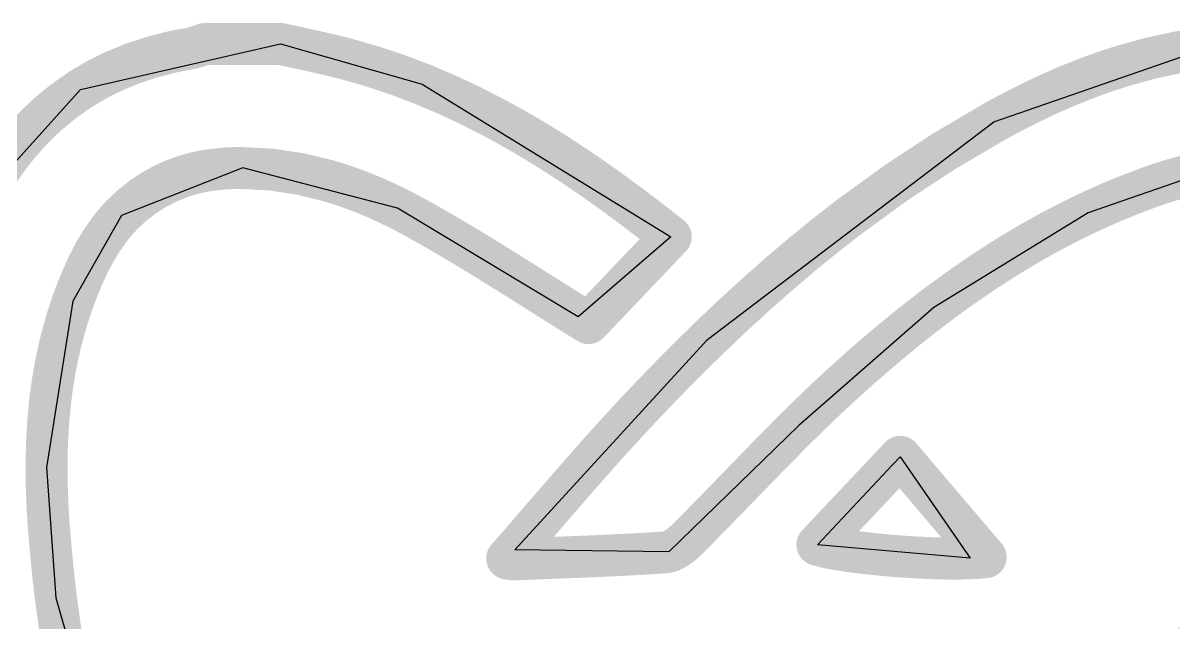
# Model space of a CAD drawing. Header units: millimetres. Extents: x 80 to 209, y 77 to 97.
# Drawn here: x 86.798 to 89.538, y 91.139 to 92.567 of the extents above; entities that cross this region are included whole.
import ezdxf

# ---------------------------------------------------------------- set-up
doc = ezdxf.new("R2010")
doc.units = ezdxf.units.MM
doc.layers.add('TopOverlay', color=2, linetype='Continuous')

msp = doc.modelspace()

# ---------------------------------------------------------------- linework, layer by layer
at = {"layer": 'TopOverlay'}
for p, q in [((86.93441845999999, 92.4087306), (87.41156507999999, 92.51703112)), ((87.41156507999999, 92.51703112), (87.74869928, 92.42133408)), ((89.11118067999999, 92.33100152), (89.62268587999999, 92.50892343999999)), ((87.74869928, 92.42133408), (88.34135748, 92.05746891999999)), ((86.70005266, 92.14746874), (86.93441845999999, 92.4087306)), ((88.4289697, 91.81223954), (89.11118067999999, 92.33100152)), ((87.32126808, 92.22137511999999), (87.03244975999999, 92.10839338)), ((87.68995416, 92.12561457999999), (87.32126808, 92.22137511999999)), ((89.61815198, 92.21263497999999), (89.33602402, 92.11479417999999)), ((88.12080927999999, 91.86663618), (87.68995416, 92.12561457999999)), ((89.33602402, 92.11479417999999), (88.96839711999999, 91.88909486)), ((87.03244975999999, 92.10839338), (86.91668164, 91.90364144)), ((88.34135748, 92.05746891999999), (88.12080927999999, 91.86663618)), ((86.91668164, 91.90364144), (86.85365408, 91.50720331999999)), ((88.96839711999999, 91.88909486), (88.64675437999999, 91.60773144)), ((87.96976056, 91.31132106), (88.4289697, 91.81223954)), ((88.64675437999999, 91.60773144), (88.33652131999999, 91.30667032)), ((88.69068367999999, 91.32315492), (88.86996703999999, 91.5133171)), ((88.86996703999999, 91.5133171), (88.88824488, 91.53270492)), ((88.88824488, 91.53270492), (89.05503652, 91.29085882)), ((86.85365408, 91.50720331999999), (86.8758613, 91.19679753999999)), ((89.05503652, 91.29085882), (88.69068367999999, 91.32315492)), ((88.33652131999999, 91.30667032), (87.96976056, 91.31132106)), ((86.8758613, 91.19679753999999), (87.22798404, 89.95981753999999))]:
    msp.add_line(p, q, dxfattribs=at)
at = {"layer": 'TopOverlay', "const_width": 0.0999998}
for points in [[(87.05718682, 92.46979728, -0.0478711510690218), (87.19726528, 92.50661712)], [(87.20242655999999, 92.50767121999999, -0.0150233831427129), (87.19726528, 92.50661966)], [(87.20496401999999, 92.50830114, -0.0064651746224348), (87.20242909999999, 92.50767121999999)], [(87.20746846, 92.50898694, -0.0057463494063451), (87.20496148, 92.50830114)], [(87.20994496, 92.50972608, -0.0050155304344835), (87.20746591999999, 92.50898948)], [(89.41954176, 92.46509574, -0.0433939990258902), (89.61661527999999, 92.50753152)], [(87.56922288, 92.48103932, -0.0310098986165919), (87.74869928, 92.42133408)], [(86.93441845999999, 92.40873314, -0.0537564785774962), (87.05718682, 92.46979728)], [(89.31889934, 92.42994721999999, -0.0194829835099008), (89.41953921999999, 92.46509574)], [(87.74869928, 92.42133408, -0.0259910191200082), (87.91515056, 92.34391996)], [(89.21626047999999, 92.3852991, -0.0176352136116319), (89.31889934, 92.42994721999999)], [(86.7816654, 92.27083146, -0.0807244851830079), (86.93441845999999, 92.4087306)], [(89.11118067999999, 92.33100152, -0.0156873225367258), (89.21626302, 92.3852991)], [(87.91515056, 92.34391996, -0.0110052818428273), (87.99364672, 92.30019894)], [(88.76888011999999, 92.10654172, -0.0358561666524155), (89.11118067999999, 92.33100152)], [(87.99364672, 92.30019894, -0.0096673040330921), (88.0690771, 92.25400395999999)], [(86.73887656, 92.2123251, -0.0240039375841424), (86.7816654, 92.27083146)], [(88.0690771, 92.25400395999999, -0.008326829598291), (88.14149757999999, 92.20598272)], [(87.03244975999999, 92.10839338, -0.1874755324747779), (87.27142312, 92.21941423999999)], [(87.27142312, 92.21941423999999, -0.0243818787930734), (87.32126808, 92.22137511999999)], [(87.32126808, 92.22137511999999, -0.0684203224117056), (87.52380767999999, 92.19131675999999)], [(88.14150011999999, 92.20598272, -0.0069789166064052), (88.21097927999999, 92.15678546)], [(89.55269364, 92.19779883999999, -0.0222682120268601), (89.61815198, 92.21263497999999)], [(87.52380767999999, 92.19131675999999, -0.0242724670479647), (87.60621035999999, 92.16315832)], [(89.33602402, 92.11479672, -0.0236359605636317), (89.48453527999999, 92.17623932)], [(89.48453527999999, 92.17624185999999, -0.0194800972036741), (89.55269109999999, 92.19780138)], [(87.60621035999999, 92.16315832, -0.0217659025480821), (87.68995416, 92.12561457999999)], [(88.21097673999999, 92.15678799999999, -0.009812079001961), (88.34135748, 92.05746891999999)], [(87.68995416, 92.12561457999999, -0.0098846177688918), (87.73244328, 92.10329052)], [(87.00282066, 92.073476, -0.028768989117116), (87.03244975999999, 92.10839338)], [(87.73244328, 92.10328797999999, -0.0053587008009637), (87.79164306, 92.06982855999999)], [(88.5995815, 91.9689042, -0.0159611757100885), (88.76888011999999, 92.10654425999999)], [(89.189179, 92.037408, -0.0225445182075009), (89.33602402, 92.11479417999999)], [(86.95248547999999, 91.98970172, -0.0506697838148953), (87.00282066, 92.073476)], [(89.04233905999999, 91.9430089, -0.020498499645885), (89.18918153999999, 92.037408)], [(86.91668164, 91.90364144, -0.0248627133467852), (86.95248547999999, 91.98970172)], [(88.4289697, 91.81223954, -0.014087989531653), (88.59958404, 91.9689042)], [(88.96839711999999, 91.88909486, -0.0092892335863264), (89.04233905999999, 91.9430089)], [(86.87814222, 91.76545528, -0.0357499951644177), (86.91668164, 91.90364144)], [(88.89383034, 91.83053007999999, -0.0086027247496047), (88.96839711999999, 91.8890974)], [(88.74199168, 91.69889712, -0.015116492176305), (88.89383287999999, 91.83052753999999)], [(88.34256905999999, 91.72628594, -0.0062847462709036), (88.42896716, 91.81223954)], [(86.86243994, 91.66662133999999, -0.0217986562348144), (86.87814476, 91.76545528)], [(88.25512447999999, 91.63498818, -0.0057746358485868), (88.3425716, 91.7262834)], [(86.85365408, 91.50720331999999, -0.0287586299898189), (86.86243739999999, 91.66662133999999)], [(86.85455832, 91.45172464, -0.0080183110942363), (86.85365408, 91.50720331999999)], [(86.85642775999999, 91.40866401999999, -0.0055525427136363), (86.85455832, 91.45172464)], [(86.85932082, 91.36392192, -0.0050348026470227), (86.85642775999999, 91.40866401999999)], [(86.8758613, 91.19679753999999, -0.0117657477686778), (86.85932082, 91.36392192)], [(88.36863199999999, 91.32553997999999, -0.0123180455813776), (88.36302368, 91.32111275999999)], [(88.37983847999999, 91.33575332, -0.0226744486064431), (88.36862946, 91.32553997999999)], [(88.74136684, 91.3118824, -0.039153765959662), (88.69068367999999, 91.32315492)], [(88.33652131999999, 91.30667032, -0.0590199687518091), (88.32736208, 91.30489232)], [(88.34148701999999, 91.30846102, -0.0223232610031898), (88.33652131999999, 91.30667285999999)], [(88.346661, 91.31082067999999, -0.0190082630084152), (88.34148956, 91.30846102)], [(88.35200008, 91.31373151999999, -0.0165319742640903), (88.34665846, 91.31082321999999)], [(88.3574687, 91.31717067999999, -0.0146876892641236), (88.35200008, 91.31373151999999)], [(88.36302622, 91.32111275999999, -0.0133205362442097), (88.3574687, 91.31716813999999)], [(88.77891566, 91.3063833, -0.0082000194581063), (88.74136938, 91.3118824)], [(88.82205755999999, 91.3013033, -0.0062363902163986), (88.77891566, 91.3063833)], [(88.86889008, 91.29689132, -0.0055505984850904), (88.82205755999999, 91.3013033)], [(88.96601206, 91.2910544, -0.0118440874344245), (88.86889008, 91.29689132)], [(87.95249618, 91.29024921999999, -0.0051279311694173), (87.95268159999999, 91.29020858)], [(87.95268159999999, 91.29020858, -0.0059370727784846), (87.95286447999999, 91.29016539999999)], [(87.95286447999999, 91.29016539999999, -0.0067183150325971), (87.95304481999999, 91.29011967999999)], [(87.95304481999999, 91.29011967999999, -0.0074537869328247), (87.95322261999999, 91.29006634)], [(87.95322261999999, 91.29006634, -0.0081249462743651), (87.95339788, 91.29000792)], [(87.96345882, 91.28846868, -0.0047797299000807), (87.96213039999999, 91.28863378)], [(87.9646831, 91.28834676, -0.0063751687675347), (87.96346136, 91.28847121999999)], [(87.96581594, 91.28826294, -0.0081426079730405), (87.9646831, 91.28834422)], [(87.96687512, 91.2882223, -0.0099740426203138), (87.96581594, 91.28826294)], [(87.96787588, 91.28822991999999, -0.0116954305992487), (87.96687512, 91.2882223)], [(89.01248643999999, 91.29012983999999, -0.0079219789973143), (88.96600952, 91.29105693999999)], [(89.05503397999999, 91.29085628, -0.0109527402035178), (89.01248643999999, 91.2901273)], [(89.09174967999999, 91.29349026, -0.0170599072550254), (89.05503652, 91.29085882)], [(86.93349644, 90.85787518, -0.0228400869783146), (86.8758613, 91.19679753999999)]]:
    msp.add_lwpolyline(points, format="xyb", dxfattribs=at)
at = {"layer": 'TopOverlay', "const_width": 0.0499999}
for points in [[(87.1722666, 92.50661966, 1), (87.22226395999999, 92.50661966, 1)], [(87.1722666, 92.50661712, 1), (87.22226395999999, 92.50661712, 1)], [(87.17742788, 92.50767121999999, 1), (87.22742523999999, 92.50767121999999, 1)], [(87.17743042, 92.50767121999999, 1), (87.22742778, 92.50767121999999, 1)], [(87.1799628, 92.50830114, 1), (87.22996015999999, 92.50830114, 1)], [(87.17996534, 92.50830114, 1), (87.2299627, 92.50830114, 1)], [(87.18246724, 92.50898948, 1), (87.2324646, 92.50898948, 1)], [(87.18246977999999, 92.50898694, 1), (87.23246714, 92.50898694, 1)], [(87.18494374, 92.50972608, 1), (87.2349411, 92.50972608, 1)], [(87.18494627999999, 92.50972608, 1), (87.23494364, 92.50972608, 1)], [(87.18739484, 92.51050586, 1), (87.2373922, 92.51050586, 1)], [(87.18739484, 92.51050586, 1), (87.2373922, 92.51050586, 1)], [(87.18982054, 92.51131866, 1), (87.23981789999999, 92.51131866, 1)], [(87.18982054, 92.51131866, 1), (87.23981789999999, 92.51131866, 1)], [(87.19222083999999, 92.51215685999999, 1), (87.2422182, 92.51215685999999, 1)], [(87.19222083999999, 92.51215685999999, 1), (87.2422182, 92.51215685999999, 1)], [(87.1969554, 92.51388152, 1), (87.24695276, 92.51388152, 1)], [(87.1969554, 92.51388152, 1), (87.24695276, 92.51388152, 1)], [(87.19784948, 92.51420155999999, 1), (87.24784684, 92.51420155999999, 1)], [(87.19784948, 92.51420155999999, 1), (87.24784684, 92.51420155999999, 1)], [(87.19875118, 92.51452413999999, 1), (87.24874854, 92.51452413999999, 1)], [(87.19875118, 92.51452413999999, 1), (87.24874854, 92.51452413999999, 1)], [(87.19965796, 92.51484418, 1), (87.24965531999999, 92.51484418, 1)], [(87.19965796, 92.51484418, 1), (87.24965531999999, 92.51484418, 1)], [(87.20147659999999, 92.51548426, 1), (87.25147396, 92.51548426, 1)], [(87.20147659999999, 92.51548426, 1), (87.25147396, 92.51548426, 1)], [(87.20329523999999, 92.51611672, 1), (87.2532926, 92.51611672, 1)], [(87.20329523999999, 92.51611672, 1), (87.2532926, 92.51611672, 1)], [(87.20599779999999, 92.51703112, 1), (87.25599516, 92.51703112, 1)], [(87.20599779999999, 92.51703112, 1), (87.25599516, 92.51703112, 1)], [(87.20599779999999, 92.51703112, 1), (87.25599516, 92.51703112, 1)], [(87.38656639999999, 92.51703112, 1), (87.43656376, 92.51703112, 1)], [(87.38656639999999, 92.51703112, 1), (87.43656376, 92.51703112, 1)], [(87.38656639999999, 92.51703112, 1), (87.43656376, 92.51703112, 1)], [(87.40123743999999, 92.51376214, 1), (87.4512348, 92.51376214, 1)], [(87.40123743999999, 92.51376214, 1), (87.4512348, 92.51376214, 1)], [(87.43548679999999, 92.50633771999999, 1), (87.48548416, 92.50633771999999, 1)], [(87.43548679999999, 92.50633771999999, 1), (87.48548416, 92.50633771999999, 1)], [(87.44626402, 92.50397552, 1), (87.49626137999999, 92.50397552, 1)], [(87.44626402, 92.50397552, 1), (87.49626137999999, 92.50397552, 1)], [(87.45709966, 92.50159808, 1), (87.50709701999999, 92.50159808, 1)], [(87.45709966, 92.50159808, 1), (87.50709701999999, 92.50159808, 1)], [(87.46798102, 92.4991927, 1), (87.51797837999999, 92.4991927, 1)], [(87.46798102, 92.4991927, 1), (87.51797837999999, 92.4991927, 1)], [(87.47889031999999, 92.49675683999999, 1), (87.52888768, 92.49675683999999, 1)], [(87.47889031999999, 92.49675683999999, 1), (87.52888768, 92.49675683999999, 1)], [(87.48981739999999, 92.49427779999999, 1), (87.53981476, 92.49427779999999, 1)], [(87.48981739999999, 92.49427779999999, 1), (87.53981476, 92.49427779999999, 1)], [(87.50074701999999, 92.49175557999999, 1), (87.55074438, 92.49175557999999, 1)], [(87.50074701999999, 92.49175557999999, 1), (87.55074438, 92.49175557999999, 1)], [(87.51166647999999, 92.48917494, 1), (87.56166384, 92.48917494, 1)], [(87.51166647999999, 92.48917494, 1), (87.56166384, 92.48917494, 1)], [(87.52256308, 92.48653587999999, 1), (87.57256043999999, 92.48653587999999, 1)], [(87.52256308, 92.48653587999999, 1), (87.57256043999999, 92.48653587999999, 1)], [(87.5442242, 92.48103932, 1), (87.59422156, 92.48103932, 1)], [(87.5442242, 92.48103932, 1), (87.59422156, 92.48103932, 1)], [(87.03218813999999, 92.46979728, 1), (87.0821855, 92.46979728, 1)], [(87.03218813999999, 92.46979728, 1), (87.0821855, 92.46979728, 1)], [(89.39454054, 92.46509574, 1), (89.4445379, 92.46509574, 1)], [(89.39454307999999, 92.46509574, 1), (89.44454044, 92.46509574, 1)], [(87.7237006, 92.42133408, 1), (87.77369795999999, 92.42133408, 1)], [(87.7237006, 92.42133408, 1), (87.77369795999999, 92.42133408, 1)], [(89.29390065999999, 92.42994721999999, 1), (89.34389802, 92.42994721999999, 1)], [(89.29390065999999, 92.42994721999999, 1), (89.34389802, 92.42994721999999, 1)], [(86.90941978, 92.40873314, 1), (86.95941714, 92.40873314, 1)], [(86.90941978, 92.4087306, 1), (86.95941714, 92.4087306, 1)], [(89.19126179999999, 92.3852991, 1), (89.24125916, 92.3852991, 1)], [(89.19126433999999, 92.3852991, 1), (89.2412617, 92.3852991, 1)], [(87.89015187999999, 92.34391996, 1), (87.94014924, 92.34391996, 1)], [(87.89015187999999, 92.34391996, 1), (87.94014924, 92.34391996, 1)], [(89.086182, 92.33100152, 1), (89.13617936, 92.33100152, 1)], [(89.086182, 92.33100152, 1), (89.13617936, 92.33100152, 1)], [(87.96864803999999, 92.30019894, 1), (88.0186454, 92.30019894, 1)], [(87.96864803999999, 92.30019894, 1), (88.0186454, 92.30019894, 1)], [(86.75666672, 92.27083146, 1), (86.80666407999999, 92.27083146, 1)], [(86.75666672, 92.27083146, 1), (86.80666407999999, 92.27083146, 1)], [(88.04407841999999, 92.25400395999999, 1), (88.09407578, 92.25400395999999, 1)], [(88.04407841999999, 92.25400395999999, 1), (88.09407578, 92.25400395999999, 1)], [(87.24642444, 92.21941423999999, 1), (87.29642179999999, 92.21941423999999, 1)], [(87.24642444, 92.21941423999999, 1), (87.29642179999999, 92.21941423999999, 1)], [(87.2962694, 92.22137511999999, 1), (87.34626675999999, 92.22137511999999, 1)], [(87.2962694, 92.22137511999999, 1), (87.34626675999999, 92.22137511999999, 1)], [(88.1164989, 92.20598272, 1), (88.16649625999999, 92.20598272, 1)], [(88.11650144, 92.20598272, 1), (88.1664988, 92.20598272, 1)], [(87.498809, 92.19131675999999, 1), (87.54880636, 92.19131675999999, 1)], [(87.498809, 92.19131675999999, 1), (87.54880636, 92.19131675999999, 1)], [(89.45953659999999, 92.17624185999999, 1), (89.50953396, 92.17624185999999, 1)], [(89.45953659999999, 92.17623932, 1), (89.50953396, 92.17623932, 1)], [(89.52769242, 92.19780138, 1), (89.57768978, 92.19780138, 1)], [(89.52769495999999, 92.19779883999999, 1), (89.57769232, 92.19779883999999, 1)], [(87.58121168, 92.16315832, 1), (87.63120904, 92.16315832, 1)], [(87.58121168, 92.16315832, 1), (87.63120904, 92.16315832, 1)], [(88.18597806, 92.15678799999999, 1), (88.23597541999999, 92.15678799999999, 1)], [(88.1859806, 92.15678546, 1), (88.23597796, 92.15678546, 1)], [(87.66495547999999, 92.12561457999999, 1), (87.71495284, 92.12561457999999, 1)], [(87.66495547999999, 92.12561457999999, 1), (87.71495284, 92.12561457999999, 1)], [(87.00745108, 92.10839338, 1), (87.05744844, 92.10839338, 1)], [(87.00745108, 92.10839338, 1), (87.05744844, 92.10839338, 1)], [(87.70744459999999, 92.10329052, 1), (87.75744196, 92.10329052, 1)], [(87.70744459999999, 92.10328797999999, 1), (87.75744196, 92.10328797999999, 1)], [(88.74388144, 92.10654425999999, 1), (88.7938788, 92.10654425999999, 1)], [(88.74388144, 92.10654172, 1), (88.7938788, 92.10654172, 1)], [(89.31102534, 92.11479672, 1), (89.36102269999999, 92.11479672, 1)], [(89.31102534, 92.11479417999999, 1), (89.36102269999999, 92.11479417999999, 1)], [(86.97782198, 92.073476, 1), (87.02781934, 92.073476, 1)], [(86.97782198, 92.073476, 1), (87.02781934, 92.073476, 1)], [(87.76664437999999, 92.06982855999999, 1), (87.81664174, 92.06982855999999, 1)], [(87.76664437999999, 92.06982855999999, 1), (87.81664174, 92.06982855999999, 1)], [(87.79611346, 92.05259212, 1), (87.84611081999999, 92.05259212, 1)], [(87.79611346, 92.05259212, 1), (87.84611081999999, 92.05259212, 1)], [(87.82548093999999, 92.03508898, 1), (87.8754783, 92.03508898, 1)], [(87.82548093999999, 92.03508898, 1), (87.8754783, 92.03508898, 1)], [(88.31635879999999, 92.05746891999999, 1), (88.36635616, 92.05746891999999, 1)], [(88.31635879999999, 92.05746891999999, 1), (88.36635616, 92.05746891999999, 1)], [(88.31635879999999, 92.05746891999999, 1), (88.36635616, 92.05746891999999, 1)], [(89.16418032, 92.037408, 1), (89.21417767999999, 92.037408, 1)], [(89.16418286, 92.037408, 1), (89.21418021999999, 92.037408, 1)], [(87.85472904, 92.01737501999999, 1), (87.9047264, 92.01737501999999, 1)], [(87.85472904, 92.01737501999999, 1), (87.9047264, 92.01737501999999, 1)], [(86.9274868, 91.98970172, 1), (86.97748415999999, 91.98970172, 1)], [(86.9274868, 91.98970172, 1), (86.97748415999999, 91.98970172, 1)], [(87.88385013999999, 91.99950611999999, 1), (87.9338475, 91.99950611999999, 1)], [(87.88385013999999, 91.99950611999999, 1), (87.9338475, 91.99950611999999, 1)], [(87.91282392, 91.98153561999999, 1), (87.96282128, 91.98153561999999, 1)], [(87.91282392, 91.98153561999999, 1), (87.96282128, 91.98153561999999, 1)], [(87.94164276, 91.96352193999999, 1), (87.99164012, 91.96352193999999, 1)], [(87.94164276, 91.96352193999999, 1), (87.99164012, 91.96352193999999, 1)], [(88.57458281999999, 91.9689042, 1), (88.62458018, 91.9689042, 1)], [(88.57458536, 91.9689042, 1), (88.62458271999999, 91.9689042, 1)], [(87.97029142, 91.94551587999999, 1), (88.02028878, 91.94551587999999, 1)], [(87.97029142, 91.94551587999999, 1), (88.02028878, 91.94551587999999, 1)], [(87.9987572, 91.92757332, 1), (88.04875455999999, 91.92757332, 1)], [(87.9987572, 91.92757332, 1), (88.04875455999999, 91.92757332, 1)], [(89.01734038, 91.9430089, 1), (89.06733774, 91.9430089, 1)], [(89.01734038, 91.9430089, 1), (89.06733774, 91.9430089, 1)], [(86.89168296, 91.90364144, 1), (86.94168031999999, 91.90364144, 1)], [(86.89168296, 91.90364144, 1), (86.94168031999999, 91.90364144, 1)], [(88.02290244, 91.9123257, 1), (88.0728998, 91.9123257, 1)], [(88.02290244, 91.9123257, 1), (88.0728998, 91.9123257, 1)], [(88.03500045999999, 91.90470062, 1), (88.08499782, 91.90470062, 1)], [(88.03500045999999, 91.90470062, 1), (88.08499782, 91.90470062, 1)], [(88.04712133999999, 91.89707808, 1), (88.0971187, 91.89707808, 1)], [(88.04712133999999, 91.89707808, 1), (88.0971187, 91.89707808, 1)], [(88.05926, 91.88945808, 1), (88.10925736, 91.88945808, 1)], [(88.05926, 91.88945808, 1), (88.10925736, 91.88945808, 1)], [(88.07142152, 91.88184315999999, 1), (88.12141888, 91.88184315999999, 1)], [(88.07142152, 91.88184315999999, 1), (88.12141888, 91.88184315999999, 1)], [(88.08360336, 91.87423332, 1), (88.13360071999999, 91.87423332, 1)], [(88.08360336, 91.87423332, 1), (88.13360071999999, 91.87423332, 1)], [(88.94339844, 91.8890974, 1), (88.9933958, 91.8890974, 1)], [(88.94339844, 91.88909486, 1), (88.9933958, 91.88909486, 1)], [(88.0958106, 91.86663618, 1), (88.14580796, 91.86663618, 1)], [(88.0958106, 91.86663618, 1), (88.14580796, 91.86663618, 1)], [(88.1202962, 91.85147492, 1), (88.17029355999999, 91.85147492, 1)], [(88.1202962, 91.85147492, 1), (88.17029355999999, 91.85147492, 1)], [(88.1202962, 91.85147492, 1), (88.17029355999999, 91.85147492, 1)], [(88.86883166, 91.83053007999999, 1), (88.91882901999999, 91.83053007999999, 1)], [(88.8688342, 91.83052753999999, 1), (88.91883156, 91.83052753999999, 1)], [(88.40396847999999, 91.81223954, 1), (88.45396584, 91.81223954, 1)], [(88.40397102, 91.81223954, 1), (88.45396837999999, 91.81223954, 1)], [(86.85314353999999, 91.76545528, 1), (86.9031409, 91.76545528, 1)], [(86.85314608, 91.76545528, 1), (86.90314344, 91.76545528, 1)], [(88.31757037999999, 91.72628594, 1), (88.36756774, 91.72628594, 1)], [(88.31757291999999, 91.7262834, 1), (88.36757028, 91.7262834, 1)], [(88.71699299999999, 91.69889712, 1), (88.76699036, 91.69889712, 1)], [(88.71699299999999, 91.69889712, 1), (88.76699036, 91.69889712, 1)], [(86.83743872, 91.66662133999999, 1), (86.88743608, 91.66662133999999, 1)], [(86.83744125999999, 91.66662133999999, 1), (86.88743862, 91.66662133999999, 1)], [(88.66901748, 91.65382989999999, 1), (88.71901484, 91.65382989999999, 1)], [(88.66901748, 91.65382989999999, 1), (88.71901484, 91.65382989999999, 1)], [(88.6929138, 91.67651972, 1), (88.74291115999999, 91.67651972, 1)], [(88.6929138, 91.67651972, 1), (88.74291115999999, 91.67651972, 1)], [(88.2301258, 91.63499071999999, 1), (88.28012315999999, 91.63499071999999, 1)], [(88.2301258, 91.63498818, 1), (88.28012315999999, 91.63498818, 1)], [(88.64529895999999, 91.63088354, 1), (88.69529632, 91.63088354, 1)], [(88.64529895999999, 91.63088354, 1), (88.69529632, 91.63088354, 1)], [(88.6217557, 91.60773144, 1), (88.67175306, 91.60773144, 1)], [(88.6217557, 91.60773144, 1), (88.67175306, 91.60773144, 1)], [(88.18701438, 91.58827504, 1), (88.23701174, 91.58827504, 1)], [(88.18701438, 91.58827504, 1), (88.23701174, 91.58827504, 1)], [(88.59838515999999, 91.58442948, 1), (88.64838252, 91.58442948, 1)], [(88.59838515999999, 91.58442948, 1), (88.64838252, 91.58442948, 1)], [(88.14444906, 91.54092435999999, 1), (88.19444641999999, 91.54092435999999, 1)], [(88.14444906, 91.54092435999999, 1), (88.19444641999999, 91.54092435999999, 1)], [(88.165686, 91.56468606, 1), (88.21568336, 91.56468606, 1)], [(88.165686, 91.56468606, 1), (88.21568336, 91.56468606, 1)], [(88.57518479999999, 91.56102845999999, 1), (88.62518216, 91.56102845999999, 1)], [(88.57518479999999, 91.56102845999999, 1), (88.62518216, 91.56102845999999, 1)], [(88.1232553, 91.51697978, 1), (88.17325265999999, 91.51697978, 1)], [(88.1232553, 91.51697978, 1), (88.17325265999999, 91.51697978, 1)], [(88.52928191999999, 91.5141426, 1), (88.57927928, 91.5141426, 1)], [(88.52928191999999, 91.5141426, 1), (88.57927928, 91.5141426, 1)], [(88.55215208, 91.53758171999999, 1), (88.60214943999999, 91.53758171999999, 1)], [(88.55215208, 91.53758171999999, 1), (88.60214943999999, 91.53758171999999, 1)], [(88.86324619999999, 91.53270492, 1), (88.91324356, 91.53270492, 1)], [(88.86324619999999, 91.53270492, 1), (88.91324356, 91.53270492, 1)], [(88.86324619999999, 91.53270492, 1), (88.91324356, 91.53270492, 1)], [(88.86324619999999, 91.53270492, 1), (88.91324356, 91.53270492, 1)], [(86.82865539999999, 91.50720331999999, 1), (86.87865276, 91.50720331999999, 1)], [(86.82865539999999, 91.50720331999999, 1), (86.87865276, 91.50720331999999, 1)], [(88.102059, 91.49283453999999, 1), (88.15205635999999, 91.49283453999999, 1)], [(88.102059, 91.49283453999999, 1), (88.15205635999999, 91.49283453999999, 1)], [(88.0808119, 91.46847848, 1), (88.13080925999999, 91.46847848, 1)], [(88.0808119, 91.46847848, 1), (88.13080925999999, 91.46847848, 1)], [(88.4840242, 91.46750311999999, 1), (88.53402156, 91.46750311999999, 1)], [(88.4840242, 91.46750311999999, 1), (88.53402156, 91.46750311999999, 1)], [(86.82955964, 91.45172464, 1), (86.87955699999999, 91.45172464, 1)], [(86.82955964, 91.45172464, 1), (86.87955699999999, 91.45172464, 1)], [(88.05947082, 91.44389382, 1), (88.10946818, 91.44389382, 1)], [(88.05947082, 91.44389382, 1), (88.10946818, 91.44389382, 1)], [(88.45861912, 91.44127508, 1), (88.50861648, 91.44127508, 1)], [(88.45861912, 91.44127508, 1), (88.50861648, 91.44127508, 1)], [(88.4713623, 91.45442466, 1), (88.52135966, 91.45442466, 1)], [(88.4713623, 91.45442466, 1), (88.52135966, 91.45442466, 1)], [(86.83142907999999, 91.40866401999999, 1), (86.88142644, 91.40866401999999, 1)], [(86.83142907999999, 91.40866401999999, 1), (86.88142644, 91.40866401999999, 1)], [(88.03798495999999, 91.4190704, 1), (88.08798232, 91.4190704, 1)], [(88.03798495999999, 91.4190704, 1), (88.08798232, 91.4190704, 1)], [(88.43292702, 91.41483876, 1), (88.48292438, 91.41483876, 1)], [(88.43292702, 91.41483876, 1), (88.48292438, 91.41483876, 1)], [(88.44580481999999, 91.4280747, 1), (88.49580218, 91.4280747, 1)], [(88.44580481999999, 91.4280747, 1), (88.49580218, 91.4280747, 1)], [(88.0163086, 91.39399551999999, 1), (88.06630596, 91.39399551999999, 1)], [(88.0163086, 91.39399551999999, 1), (88.06630596, 91.39399551999999, 1)], [(88.40701648, 91.38834401999999, 1), (88.45701384, 91.38834401999999, 1)], [(88.40701648, 91.38834401999999, 1), (88.45701384, 91.38834401999999, 1)], [(88.41999333999999, 91.40159012, 1), (88.4699907, 91.40159012, 1)], [(88.41999333999999, 91.40159012, 1), (88.4699907, 91.40159012, 1)], [(86.83432214, 91.36392192, 1), (86.88431949999999, 91.36392192, 1)], [(86.83432214, 91.36392192, 1), (86.88431949999999, 91.36392192, 1)], [(87.980774, 91.35284498, 1), (88.03077135999999, 91.35284498, 1)], [(87.980774, 91.35284498, 1), (88.03077135999999, 91.35284498, 1)], [(87.98969702, 91.36316753999999, 1), (88.03969438, 91.36316753999999, 1)], [(87.98969702, 91.36316753999999, 1), (88.03969438, 91.36316753999999, 1)], [(87.99858956, 91.37346724, 1), (88.04858691999999, 91.37346724, 1)], [(87.99858956, 91.37346724, 1), (88.04858691999999, 91.37346724, 1)], [(88.3809637, 91.3619331, 1), (88.43096106, 91.3619331, 1)], [(88.3809637, 91.3619331, 1), (88.43096106, 91.3619331, 1)], [(88.39400406, 91.37511823999999, 1), (88.44400141999999, 91.37511823999999, 1)], [(88.39400406, 91.37511823999999, 1), (88.44400141999999, 91.37511823999999, 1)], [(87.95382206, 91.32173759999999, 1), (88.00381942, 91.32173759999999, 1)], [(87.95382206, 91.32173759999999, 1), (88.00381942, 91.32173759999999, 1)], [(87.96283906, 91.33213128, 1), (88.01283642, 91.33213128, 1)], [(87.96283906, 91.33213128, 1), (88.01283642, 91.33213128, 1)], [(87.97182303999999, 91.34249956, 1), (88.0218204, 91.34249956, 1)], [(87.97182303999999, 91.34249956, 1), (88.0218204, 91.34249956, 1)], [(88.34363078, 91.32553997999999, 1), (88.39362813999999, 91.32553997999999, 1)], [(88.34363332, 91.32553997999999, 1), (88.39363068, 91.32553997999999, 1)], [(88.3548398, 91.33575332, 1), (88.40483716, 91.33575332, 1)], [(88.3548398, 91.33575332, 1), (88.40483716, 91.33575332, 1)], [(88.665685, 91.32315492, 1), (88.71568235999999, 91.32315492, 1)], [(88.665685, 91.32315492, 1), (88.71568235999999, 91.32315492, 1)], [(88.665685, 91.32315492, 1), (88.71568235999999, 91.32315492, 1)], [(87.9356636, 91.30087911999999, 1), (87.98566095999999, 91.30087911999999, 1)], [(87.9356636, 91.30087911999999, 1), (87.98566095999999, 91.30087911999999, 1)], [(87.94476188, 91.31132106, 1), (87.99475924, 91.31132106, 1)], [(87.94476188, 91.31132106, 1), (87.99475924, 91.31132106, 1)], [(88.10408846, 91.29460531999999, 1), (88.15408581999999, 91.29460531999999, 1)], [(88.10408846, 91.29460531999999, 1), (88.15408581999999, 91.29460531999999, 1)], [(88.13235612, 91.29579403999999, 1), (88.18235347999999, 91.29579403999999, 1)], [(88.13235612, 91.29579403999999, 1), (88.18235347999999, 91.29579403999999, 1)], [(88.16069236, 91.2970488, 1), (88.21068971999999, 91.2970488, 1)], [(88.16069236, 91.2970488, 1), (88.21068971999999, 91.2970488, 1)], [(88.1890667, 91.29838991999999, 1), (88.23906405999999, 91.29838991999999, 1)], [(88.1890667, 91.29838991999999, 1), (88.23906405999999, 91.29838991999999, 1)], [(88.21744865999999, 91.29982756, 1), (88.26744602, 91.29982756, 1)], [(88.21744865999999, 91.29982756, 1), (88.26744602, 91.29982756, 1)], [(88.24581284, 91.30138204, 1), (88.29581019999999, 91.30138204, 1)], [(88.24581284, 91.30138204, 1), (88.29581019999999, 91.30138204, 1)], [(88.27412876, 91.30306352, 1), (88.32412611999999, 91.30306352, 1)], [(88.27412876, 91.30306352, 1), (88.32412611999999, 91.30306352, 1)], [(88.30236339999999, 91.30489232, 1), (88.35236076, 91.30489232, 1)], [(88.30236339999999, 91.30489232, 1), (88.35236076, 91.30489232, 1)], [(88.31152263999999, 91.30667285999999, 1), (88.36152, 91.30667285999999, 1)], [(88.31152263999999, 91.30667032, 1), (88.36152, 91.30667032, 1)], [(88.31648833999999, 91.30846102, 1), (88.3664857, 91.30846102, 1)], [(88.31649087999999, 91.30846102, 1), (88.36648824, 91.30846102, 1)], [(88.32165977999999, 91.31082321999999, 1), (88.37165714, 91.31082321999999, 1)], [(88.32166232, 91.31082067999999, 1), (88.37165968, 91.31082067999999, 1)], [(88.3270014, 91.31373151999999, 1), (88.37699875999999, 91.31373151999999, 1)], [(88.3270014, 91.31373151999999, 1), (88.37699875999999, 91.31373151999999, 1)], [(88.33247001999999, 91.31717067999999, 1), (88.38246738, 91.31717067999999, 1)], [(88.33247001999999, 91.31716813999999, 1), (88.38246738, 91.31716813999999, 1)], [(88.338025, 91.32111275999999, 1), (88.38802236, 91.32111275999999, 1)], [(88.33802754, 91.32111275999999, 1), (88.38802489999999, 91.32111275999999, 1)], [(88.71636816, 91.3118824, 1), (88.76636552, 91.3118824, 1)], [(88.7163707, 91.3118824, 1), (88.76636805999999, 91.3118824, 1)], [(88.75391698, 91.3063833, 1), (88.80391433999999, 91.3063833, 1)], [(88.75391698, 91.3063833, 1), (88.80391433999999, 91.3063833, 1)], [(88.79705888, 91.3013033, 1), (88.84705624, 91.3013033, 1)], [(88.79705888, 91.3013033, 1), (88.84705624, 91.3013033, 1)], [(88.84389139999999, 91.29689132, 1), (88.89388876, 91.29689132, 1)], [(88.84389139999999, 91.29689132, 1), (88.89388876, 91.29689132, 1)], [(87.92651959999999, 91.29041432, 1), (87.97651696, 91.29041432, 1)], [(87.92651959999999, 91.29041432, 1), (87.97651696, 91.29041432, 1)], [(87.92692346, 91.29035336, 1), (87.97692081999999, 91.29035336, 1)], [(87.92692346, 91.29035336, 1), (87.97692081999999, 91.29035336, 1)], [(87.92711904, 91.29032034, 1), (87.9771164, 91.29032034, 1)], [(87.92711904, 91.29032034, 1), (87.9771164, 91.29032034, 1)], [(87.92730954, 91.29028478, 1), (87.9773069, 91.29028478, 1)], [(87.92730954, 91.29028478, 1), (87.9773069, 91.29028478, 1)], [(87.9274975, 91.29024921999999, 1), (87.97749486, 91.29024921999999, 1)], [(87.9274975, 91.29024921999999, 1), (87.97749486, 91.29024921999999, 1)], [(87.92768292, 91.29020858, 1), (87.97768028, 91.29020858, 1)], [(87.92768292, 91.29020858, 1), (87.97768028, 91.29020858, 1)], [(87.92786579999999, 91.29016539999999, 1), (87.97786316, 91.29016539999999, 1)], [(87.92786579999999, 91.29016539999999, 1), (87.97786316, 91.29016539999999, 1)], [(87.92804613999999, 91.29011967999999, 1), (87.9780435, 91.29011967999999, 1)], [(87.92804613999999, 91.29011967999999, 1), (87.9780435, 91.29011967999999, 1)], [(87.92822394, 91.29006634, 1), (87.9782213, 91.29006634, 1)], [(87.92822394, 91.29006634, 1), (87.9782213, 91.29006634, 1)], [(87.9283992, 91.29000792, 1), (87.97839656, 91.29000792, 1)], [(87.9283992, 91.29000792, 1), (87.97839656, 91.29000792, 1)], [(87.93237176, 91.28935514, 1), (87.98236912, 91.28935514, 1)], [(87.93237176, 91.28935514, 1), (87.98236912, 91.28935514, 1)], [(87.93410404, 91.28907828, 1), (87.9841014, 91.28907828, 1)], [(87.93410404, 91.28907828, 1), (87.9841014, 91.28907828, 1)], [(87.93568646, 91.28883698, 1), (87.98568381999999, 91.28883698, 1)], [(87.93568646, 91.28883698, 1), (87.98568381999999, 91.28883698, 1)], [(87.93713172, 91.28863378, 1), (87.98712907999999, 91.28863378, 1)], [(87.93713426, 91.28863378, 1), (87.98713162, 91.28863378, 1)], [(87.93846013999999, 91.28846868, 1), (87.9884575, 91.28846868, 1)], [(87.93846268, 91.28847121999999, 1), (87.98846003999999, 91.28847121999999, 1)], [(87.93968441999999, 91.28834676, 1), (87.98968178, 91.28834676, 1)], [(87.93968441999999, 91.28834422, 1), (87.98968178, 91.28834422, 1)], [(87.94081725999999, 91.28826294, 1), (87.99081462, 91.28826294, 1)], [(87.94081725999999, 91.28826294, 1), (87.99081462, 91.28826294, 1)], [(87.94187644, 91.2882223, 1), (87.9918738, 91.2882223, 1)], [(87.94187644, 91.2882223, 1), (87.9918738, 91.2882223, 1)], [(87.9428772, 91.28822991999999, 1), (87.99287455999999, 91.28822991999999, 1)], [(87.9428772, 91.28822991999999, 1), (87.99287455999999, 91.28822991999999, 1)], [(87.9428772, 91.28822991999999, 1), (87.99287455999999, 91.28822991999999, 1)], [(88.0199916, 91.29130332, 1), (88.06998895999999, 91.29130332, 1)], [(88.0199916, 91.29130332, 1), (88.06998895999999, 91.29130332, 1)], [(88.0199916, 91.29130332, 1), (88.06998895999999, 91.29130332, 1)], [(88.07591986, 91.29347247999999, 1), (88.12591721999999, 91.29347247999999, 1)], [(88.07591986, 91.29347247999999, 1), (88.12591721999999, 91.29347247999999, 1)], [(88.94101083999999, 91.29105693999999, 1), (88.9910082, 91.29105693999999, 1)], [(88.94101338, 91.2910544, 1), (88.99101074, 91.2910544, 1)], [(88.98748776, 91.29012983999999, 1), (89.03748512, 91.29012983999999, 1)], [(88.98748776, 91.2901273, 1), (89.03748512, 91.2901273, 1)], [(89.0300353, 91.29085628, 1), (89.08003266, 91.29085628, 1)], [(89.03003783999999, 91.29085882, 1), (89.0800352, 91.29085882, 1)], [(89.066751, 91.29349026, 1), (89.11674835999999, 91.29349026, 1)], [(89.066751, 91.29348772, 1), (89.11674835999999, 91.29348772, 1)], [(89.066751, 91.29348772, 1), (89.11674835999999, 91.29348772, 1)], [(86.85086262, 91.19679753999999, 1), (86.90085997999999, 91.19679753999999, 1)], [(86.85086262, 91.19679753999999, 1), (86.90085997999999, 91.19679753999999, 1)]]:
    msp.add_lwpolyline(points, format="xyb", close=True, dxfattribs=at)
at = {"layer": 'TopOverlay', "const_width": 0.0999998}
for points in [[(87.20994241999999, 92.50972608), (87.21239351999999, 92.51050586)], [(87.21239351999999, 92.51050586), (87.21481922, 92.51131866)], [(87.21481922, 92.51131866), (87.21721952, 92.51215685999999)], [(87.21721952, 92.51215685999999), (87.22195407999999, 92.51388152)], [(87.22195407999999, 92.51388152), (87.22284816, 92.51420155999999)], [(87.22284816, 92.51420155999999), (87.22374986, 92.51452413999999)], [(87.22374986, 92.51452413999999), (87.22465663999999, 92.51484418)], [(87.22465663999999, 92.51484418), (87.22647527999999, 92.51548426)], [(87.22647527999999, 92.51548426), (87.22829392, 92.51611672)], [(87.22829392, 92.51611672), (87.23099648, 92.51703112)], [(87.23099648, 92.51703112), (87.41156507999999, 92.51703112)], [(87.23099648, 92.51703112), (87.41156507999999, 92.51703112)], [(87.41156507999999, 92.51703112), (87.42623612, 92.51376214)], [(87.42623612, 92.51376214), (87.46048547999999, 92.50633771999999)], [(87.46048547999999, 92.50633771999999), (87.4712627, 92.50397552)], [(87.4712627, 92.50397552), (87.48209834, 92.50159808)], [(87.48209834, 92.50159808), (87.49297969999999, 92.4991927)], [(87.49297969999999, 92.4991927), (87.503889, 92.49675683999999)], [(87.503889, 92.49675683999999), (87.51481607999999, 92.49427779999999)], [(87.51481607999999, 92.49427779999999), (87.5257457, 92.49175557999999)], [(87.5257457, 92.49175557999999), (87.53666516, 92.48917494)], [(87.53666516, 92.48917494), (87.54756176, 92.48653587999999)], [(87.54756176, 92.48653587999999), (87.56922288, 92.48103932)], [(87.79164306, 92.06982855999999), (87.82111214, 92.05259212)], [(87.82111214, 92.05259212), (87.85047962, 92.03508898)], [(87.85047962, 92.03508898), (87.87972771999999, 92.01737501999999)], [(88.14529488, 91.85147492), (88.34135748, 92.05746891999999)], [(88.14529488, 91.85147492), (88.34135748, 92.05746891999999)], [(87.87972771999999, 92.01737501999999), (87.90884881999999, 91.99950611999999)], [(87.90884881999999, 91.99950611999999), (87.93782259999999, 91.98153561999999)], [(87.93782259999999, 91.98153561999999), (87.96664143999999, 91.96352193999999)], [(87.96664143999999, 91.96352193999999), (87.99529009999999, 91.94551587999999)], [(87.99529009999999, 91.94551587999999), (88.02375588, 91.92757332)], [(88.02375588, 91.92757332), (88.04790111999999, 91.9123257)], [(88.04790111999999, 91.9123257), (88.05999914, 91.90470062)], [(88.05999914, 91.90470062), (88.07212002, 91.89707808)], [(88.07212002, 91.89707808), (88.08425867999999, 91.88945808)], [(88.08425867999999, 91.88945808), (88.0964202, 91.88184315999999)], [(88.0964202, 91.88184315999999), (88.10860204, 91.87423332)], [(88.10860204, 91.87423332), (88.12080927999999, 91.86663618)], [(88.12080927999999, 91.86663618), (88.14529488, 91.85147492)], [(88.71791248, 91.67651972), (88.74199168, 91.69889712)], [(88.67029764, 91.63088354), (88.69401615999999, 91.65382989999999)], [(88.69401615999999, 91.65382989999999), (88.71791248, 91.67651972)], [(88.21201305999999, 91.58827504), (88.25512447999999, 91.63499071999999)], [(88.64675437999999, 91.60773144), (88.67029764, 91.63088354)], [(88.62338383999999, 91.58442948), (88.64675437999999, 91.60773144)], [(88.19068467999999, 91.56468606), (88.21201305999999, 91.58827504)], [(88.60018348, 91.56102845999999), (88.62338383999999, 91.58442948)], [(88.14825397999999, 91.51697978), (88.16944774, 91.54092435999999)], [(88.16944774, 91.54092435999999), (88.19068467999999, 91.56468606)], [(88.57715076, 91.53758171999999), (88.60018348, 91.56102845999999)], [(88.12705768, 91.49283453999999), (88.14825397999999, 91.51697978)], [(88.50902287999999, 91.46750311999999), (88.5542806, 91.5141426)], [(88.5542806, 91.5141426), (88.57715076, 91.53758171999999)], [(88.69068367999999, 91.32315492), (88.88824488, 91.53270492)], [(88.69068367999999, 91.32315492), (88.88824488, 91.53270492)], [(88.88824488, 91.53270492), (89.09174967999999, 91.29348772)], [(88.88824488, 91.53270492), (89.09174967999999, 91.29348772)], [(88.10581058, 91.46847848), (88.12705768, 91.49283453999999)], [(88.0844695, 91.44389382), (88.10581058, 91.46847848)], [(88.49636097999999, 91.45442466), (88.50902287999999, 91.46750311999999)], [(88.06298364, 91.4190704), (88.0844695, 91.44389382)], [(88.47080349999999, 91.4280747), (88.48361779999999, 91.44127508)], [(88.48361779999999, 91.44127508), (88.49636097999999, 91.45442466)], [(89.47243725999999, 90.99883756), (90.05636039999999, 91.45449832)], [(88.04130728, 91.39399551999999), (88.06298364, 91.4190704)], [(88.44499202, 91.40159012), (88.45792569999999, 91.41483876)], [(88.45792569999999, 91.41483876), (88.47080349999999, 91.4280747)], [(88.02358824, 91.37346724), (88.04130728, 91.39399551999999)], [(88.41900274, 91.37511823999999), (88.43201515999999, 91.38834401999999)], [(88.43201515999999, 91.38834401999999), (88.44499202, 91.40159012)], [(87.99682172, 91.34249956), (88.00577267999999, 91.35284498)], [(88.00577267999999, 91.35284498), (88.01469569999999, 91.36316753999999)], [(88.01469569999999, 91.36316753999999), (88.02358824, 91.37346724)], [(88.37983847999999, 91.33575332), (88.40596237999999, 91.3619331)], [(88.40596237999999, 91.3619331), (88.41900274, 91.37511823999999)], [(87.96976056, 91.31132106), (87.97882073999999, 91.32173759999999)], [(87.97882073999999, 91.32173759999999), (87.98783773999999, 91.33213128)], [(87.98783773999999, 91.33213128), (87.99682172, 91.34249956)], [(87.95151828, 91.29041432), (87.96066228, 91.30087911999999)], [(87.96066228, 91.30087911999999), (87.96976056, 91.31132106)], [(88.10091854, 91.29347247999999), (88.12908714, 91.29460531999999)], [(88.12908714, 91.29460531999999), (88.1573548, 91.29579403999999)], [(88.1573548, 91.29579403999999), (88.18569104, 91.2970488)], [(88.18569104, 91.2970488), (88.21406538, 91.29838991999999)], [(88.21406538, 91.29838991999999), (88.24244734, 91.29982756)], [(88.24244734, 91.29982756), (88.27081152, 91.30138204)], [(88.27081152, 91.30138204), (88.29912743999999, 91.30306352)], [(88.29912743999999, 91.30306352), (88.32736208, 91.30489232)], [(87.95151828, 91.29041432), (87.95192214, 91.29035336)], [(87.95192214, 91.29035336), (87.95211771999999, 91.29032034)], [(87.95211771999999, 91.29032034), (87.95230821999999, 91.29028478)], [(87.95230821999999, 91.29028478), (87.95249618, 91.29024921999999)], [(87.95339788, 91.29000792), (87.95737043999999, 91.28935514)], [(87.95737043999999, 91.28935514), (87.95910271999999, 91.28907828)], [(87.95910271999999, 91.28907828), (87.96068514, 91.28883698)], [(87.96068514, 91.28883698), (87.96213293999999, 91.28863378)], [(87.96787588, 91.28822991999999), (88.04499028, 91.29130332)], [(87.96787588, 91.28822991999999), (88.04499028, 91.29130332)], [(88.04499028, 91.29130332), (88.10091854, 91.29347247999999)]]:
    msp.add_lwpolyline(points, dxfattribs=at)

doc.saveas('drawing.dxf')
